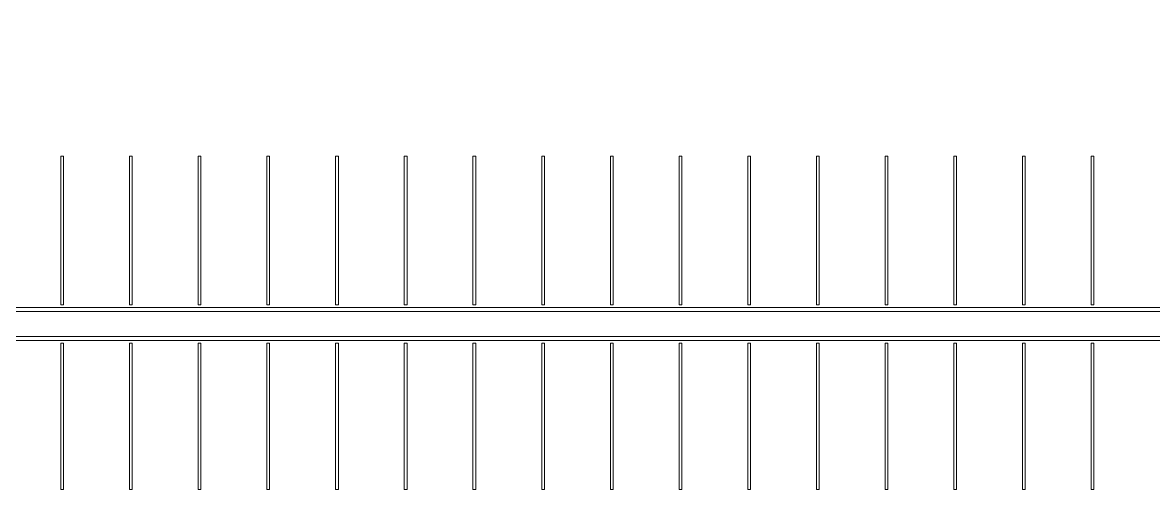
# Model space of a CAD drawing. Header units: metres. Extents: x -18745 to 220762, y -1579758 to -1356048.
# Drawn here: x 66926 to 108078, y -1495351 to -1478375 of the extents above; entities that cross this region are included whole.
import ezdxf

# ---------------------------------------------------------------- set-up
doc = ezdxf.new("R2010")
doc.units = ezdxf.units.M
doc.layers.add('PD-VENT', color=70, linetype='Continuous')
doc.layers.add('Tiles', color=252, linetype='Continuous', lineweight=5)

# ---------------------------------------------------------------- blocks, each defined once
blk = doc.blocks.new('A$C22ed9212')
at = {"layer": 'Tiles', "elevation": 0}
for points in [[(-531561, -487831), (-531561, -482331, -0.414214), (-530211, -480981), (-528824, -480981, -0.557537), (-526140, -485323), (-528597, -490235, 0.116434), (-529705, -494931), (-529705, -510931), (-369705, -510931), (-369705, -505431), (-369536, -505431, -0.414214), (-366536, -508431), (-366536, -514631)], [(-544303, -487981), (-531411, -487981), (-531411, -482331, -0.414214), (-530211, -481131), (-528824, -481131, -0.557537), (-526275, -485256), (-528731, -490168, 0.116434), (-529855, -494931), (-529855, -511081), (-369555, -511081), (-369555, -505581), (-369536, -505581, -0.414214), (-366686, -508431), (-366686, -514631)], [(-526139, -485320, -0.000293), (-526140, -485323), (-528597, -490235, 0.116434), (-529705, -494931), (-529705, -510931), (-436794, -510931)], [(-529855, -517544), (-529855, -511981), (-369555, -511981), (-369555, -517481), (-369536, -517481, 0.414214), (-366686, -514631), (-366686, -514631)]]:
    blk.add_lwpolyline(points, format="xyb", dxfattribs=at)
for points in [[(-457255, -505431), (-457155, -505431), (-457155, -510831), (-457255, -510831)], [(-454755, -505431), (-454655, -505431), (-454655, -510831), (-454755, -510831)], [(-452255, -505431), (-452155, -505431), (-452155, -510831), (-452255, -510831)], [(-449755, -505431), (-449655, -505431), (-449655, -510831), (-449755, -510831)], [(-447255, -505431), (-447155, -505431), (-447155, -510831), (-447255, -510831)], [(-444755, -505431), (-444655, -505431), (-444655, -510831), (-444755, -510831)], [(-442255, -505431), (-442155, -505431), (-442155, -510831), (-442255, -510831)], [(-439755, -505431), (-439655, -505431), (-439655, -510831), (-439755, -510831)], [(-437255, -505431), (-437155, -505431), (-437155, -510831), (-437255, -510831)], [(-434755, -505431), (-434655, -505431), (-434655, -510831), (-434755, -510831)], [(-432255, -505431), (-432155, -505431), (-432155, -510831), (-432255, -510831)], [(-429755, -505431), (-429655, -505431), (-429655, -510831), (-429755, -510831)], [(-427255, -505431), (-427155, -505431), (-427155, -510831), (-427255, -510831)], [(-424755, -505431), (-424655, -505431), (-424655, -510831), (-424755, -510831)], [(-422255, -505431), (-422155, -505431), (-422155, -510831), (-422255, -510831)], [(-419755, -505431), (-419655, -505431), (-419655, -510831), (-419755, -510831)], [(-457255, -517544), (-457155, -517544), (-457155, -512231), (-457255, -512231)], [(-454755, -517544), (-454655, -517544), (-454655, -512231), (-454755, -512231)], [(-452255, -517544), (-452155, -517544), (-452155, -512231), (-452255, -512231)], [(-449755, -517544), (-449655, -517544), (-449655, -512231), (-449755, -512231)], [(-447255, -517544), (-447155, -517544), (-447155, -512231), (-447255, -512231)], [(-444755, -517544), (-444655, -517544), (-444655, -512231), (-444755, -512231)], [(-442255, -517544), (-442155, -517544), (-442155, -512231), (-442255, -512231)], [(-439755, -517544), (-439655, -517544), (-439655, -512231), (-439755, -512231)], [(-437255, -517544), (-437155, -517544), (-437155, -512231), (-437255, -512231)], [(-434755, -517544), (-434655, -517544), (-434655, -512231), (-434755, -512231)], [(-432255, -517544), (-432155, -517544), (-432155, -512231), (-432255, -512231)], [(-429755, -517544), (-429655, -517544), (-429655, -512231), (-429755, -512231)], [(-427255, -517544), (-427155, -517544), (-427155, -512231), (-427255, -512231)], [(-424755, -517544), (-424655, -517544), (-424655, -512231), (-424755, -512231)], [(-422255, -517544), (-422155, -517544), (-422155, -512231), (-422255, -512231)], [(-419755, -517544), (-419655, -517544), (-419655, -512231), (-419755, -512231)]]:
    blk.add_lwpolyline(points, close=True, dxfattribs=at)
blk.add_lwpolyline([(-529705, -517544), (-529705, -512131), (-369705, -512131), (-369705, -517544)], dxfattribs=at)

msp = doc.modelspace()

# ---------------------------------------------------------------- block references
at = {"layer": 'PD-VENT'}
msp.add_blockref('A$C22ed9212', (525571.7, -977806.6, 2.4), dxfattribs=at)

doc.saveas('drawing.dxf')
